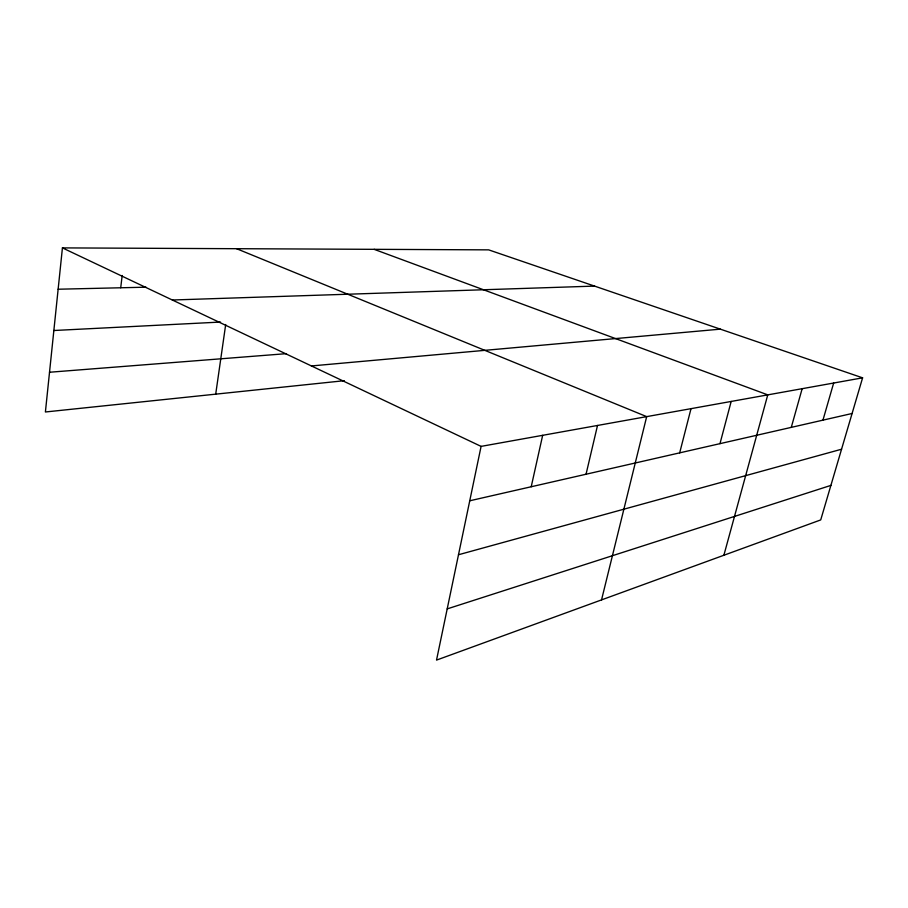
<?xml version="1.0" encoding="UTF-8"?>
<svg xmlns="http://www.w3.org/2000/svg" width="908" height="908" viewBox="0 0 908 908"><rect width="100%" height="100%" fill="white"/><g stroke="black" fill="none" stroke-linecap="round" stroke-linejoin="round"><path stroke-width="1.36" d="M862.6 377.83L481.092 446.384L436.521 660.105L820.719 519.921L862.6 377.83L488.663 249.859L62.425 247.895L45.4 411.982L344.325 380.69M120.719 287.768L122.171 275.487M215.707 394.151L225.695 324.519M531.214 486.745L542.666 435.329M586.046 474.237L597.509 425.466M601.539 599.893L646.678 416.624L236.579 248.701M679.683 452.854L691.011 408.668M719.976 443.66L731.178 401.438M723.88 555.253L767.759 394.866L374.164 249.337M791.277 427.384L802.161 388.692M822.954 420.143L833.658 383.028M447.201 608.893L830.899 485.394M458.495 554.754L841.557 449.222M469.754 500.785L852.09 413.492M311.41 365.947L720.362 329.15M49.52 372.246L286.451 353.655M53.856 330.512L220.531 322.056M172.338 300.003L594.581 286.099M58.135 289.221L145.984 287.189M62.425 247.895L481.092 446.384"/></g></svg>
